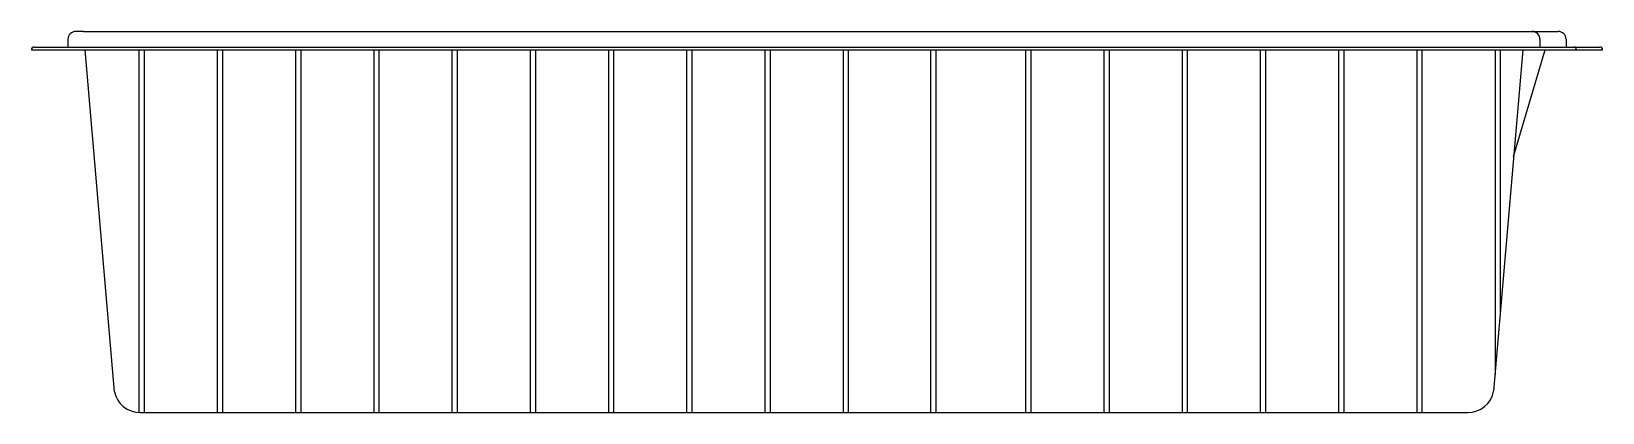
# Model space of a CAD drawing. Extents: x -1321.53 to -1315.5, y 439.07 to 440.53.
import ezdxf

# ---------------------------------------------------------------- set-up
doc = ezdxf.new("R2010")
doc.units = 0
doc.header["$LTSCALE"] = 10
doc.header["$MEASUREMENT"] = 0
doc.layers.add('Piscinas_Fibratec', color=4, linetype='CONTINUOUS')

msp = doc.modelspace()

# ---------------------------------------------------------------- linework, layer by layer
at = {"layer": 'Piscinas_Fibratec'}
for p, q in [((-1321.387, 440.5041), (-1321.387, 440.4741)), ((-1321.327, 440.5341), (-1321.357, 440.5341)), ((-1321.327, 440.5341), (-1318.2305, 440.5341)), ((-1318.2305, 440.5341), (-1315.802, 440.5341)), ((-1315.802, 440.5341), (-1315.742, 440.5341)), ((-1315.742, 440.5341), (-1315.672, 440.5341)), ((-1315.742, 440.5041), (-1315.742, 440.4741)), ((-1315.642, 440.5041), (-1315.642, 440.4741)), ((-1321.2088, 439.154), (-1321.321, 440.4641)), ((-1315.808, 440.4641), (-1315.92, 439.156)), ((-1315.843, 440.0549), (-1315.7226, 440.4641)), ((-1321.1109, 439.0741), (-1318.2305, 439.0741)), ((-1318.2305, 439.0741), (-1316.0183, 439.0741))]:
    msp.add_line(p, q, dxfattribs=at)
at = {"layer": 'Piscinas_Fibratec', "color": 2}
for p, q in [((-1321.527, 440.4641), (-1315.502, 440.4641)), ((-1321.517, 440.4741), (-1315.512, 440.4741))]:
    msp.add_line(p, q, dxfattribs=at)
at = {"layer": 'Piscinas_Fibratec', "color": 1}
for p, q in [((-1321.1145, 440.4641), (-1321.1145, 439.0741)), ((-1321.0945, 440.4641), (-1321.0945, 439.0741)), ((-1320.8145, 440.4641), (-1320.8145, 439.0741)), ((-1320.7945, 440.4641), (-1320.7945, 439.0741)), ((-1320.5145, 440.4641), (-1320.5145, 439.0741)), ((-1320.4945, 440.4641), (-1320.4945, 439.0741)), ((-1320.2145, 440.4641), (-1320.2145, 439.0741)), ((-1320.1945, 440.4641), (-1320.1945, 439.0741)), ((-1319.9145, 440.4641), (-1319.9145, 439.0741)), ((-1319.8945, 440.4641), (-1319.8945, 439.0741)), ((-1319.6145, 440.4641), (-1319.6145, 439.0741)), ((-1319.5945, 440.4641), (-1319.5945, 439.0741)), ((-1319.3145, 440.4641), (-1319.3145, 439.0741)), ((-1319.2945, 440.4641), (-1319.2945, 439.0741)), ((-1319.0145, 440.4641), (-1319.0145, 439.0741)), ((-1318.9945, 440.4641), (-1318.9945, 439.0741)), ((-1318.7145, 440.4641), (-1318.7145, 439.0741)), ((-1318.6945, 440.4641), (-1318.6945, 439.0741)), ((-1318.4145, 440.4641), (-1318.4145, 439.0741)), ((-1318.3945, 440.4641), (-1318.3945, 439.0741)), ((-1318.0788, 440.4641), (-1318.0788, 439.0741)), ((-1318.0588, 440.4641), (-1318.0588, 439.0741)), ((-1317.7145, 440.4641), (-1317.7145, 439.0741)), ((-1317.6945, 440.4641), (-1317.6945, 439.0741)), ((-1317.4145, 440.4641), (-1317.4145, 439.0741)), ((-1317.4145, 440.4641), (-1317.4145, 439.0741)), ((-1317.3945, 440.4641), (-1317.3945, 439.0741)), ((-1317.3945, 440.4641), (-1317.3945, 439.0741)), ((-1317.1145, 440.4641), (-1317.1145, 439.0741)), ((-1317.0945, 440.4641), (-1317.0945, 439.0741)), ((-1316.8145, 440.4641), (-1316.8145, 439.0741)), ((-1316.7945, 440.4641), (-1316.7945, 439.0741)), ((-1316.5145, 440.4641), (-1316.5145, 439.0741)), ((-1316.5145, 440.4641), (-1316.5145, 439.0741)), ((-1316.4945, 440.4641), (-1316.4945, 439.0741)), ((-1316.4945, 440.4641), (-1316.4945, 439.0741)), ((-1316.2145, 440.4641), (-1316.2145, 439.0741)), ((-1316.1945, 440.4641), (-1316.1945, 439.0741)), ((-1315.9145, 440.4641), (-1315.9145, 439.2201)), ((-1315.8945, 440.4641), (-1315.8945, 439.4537))]:
    msp.add_line(p, q, dxfattribs=at)
at = {"layer": 'Piscinas_Fibratec'}
for centre, radius, start, end in [((-1321.357, 440.5041), 0.03, 90, 180), ((-1315.772, 440.5041), 0.03, 0, 90), ((-1315.672, 440.5041), 0.03, 0, 90), ((-1321.1109, 439.1741), 0.1, 191.62539, 270), ((-1316.0183, 439.1741), 0.1, 270, 349.5902)]:
    msp.add_arc(centre, radius, start, end, dxfattribs=at)
at = {"layer": 'Piscinas_Fibratec', "color": 2}
for centre, start, end in [((-1321.517, 440.4641), 90, 180), ((-1315.612, 440.4641), 0, 90), ((-1315.512, 440.4641), 0, 90)]:
    msp.add_arc(centre, 0.01, start, end, dxfattribs=at)

doc.saveas('drawing.dxf')
